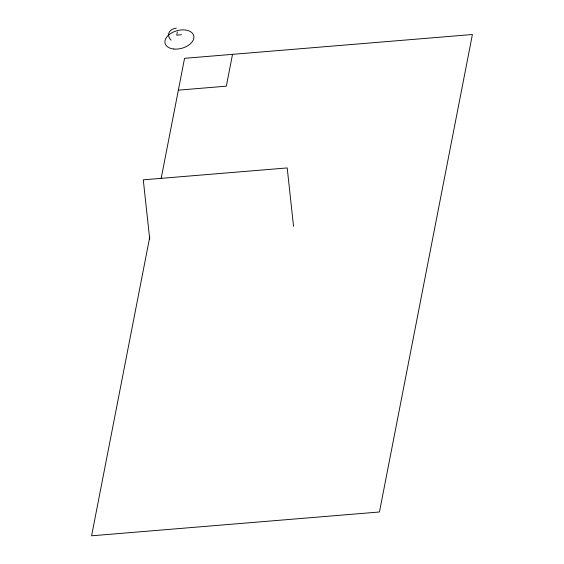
<?xml version="1.0" encoding="UTF-8"?>
<svg xmlns="http://www.w3.org/2000/svg" width="564" height="564" viewBox="0 0 564 564"><rect width="100%" height="100%" fill="white"/><g stroke="black" fill="none" stroke-linecap="round" stroke-linejoin="round"><path stroke-width="0.85" d="M177.35 31.965L176.729 35.144L181.523 34.749M149.756 237.049L91.594 535.8L379.445 511.992L472.406 34.503L184.555 58.318L161.191 178.33M232.53 54.348L226.333 86.179L178.358 90.148M293.555 226.404L287.196 167.931L143.27 179.831L149.728 239.178M171.096 40.178A9.891 7.466 11 0 1 176.32 28.2M173.888 49.026A14.84 9.116 -15.3 0 0 193.79 35.87A14.84 9.116 -15.3 0 0 170.547 33.579A14.84 9.116 -15.3 0 0 173.888 49.026"/></g></svg>
